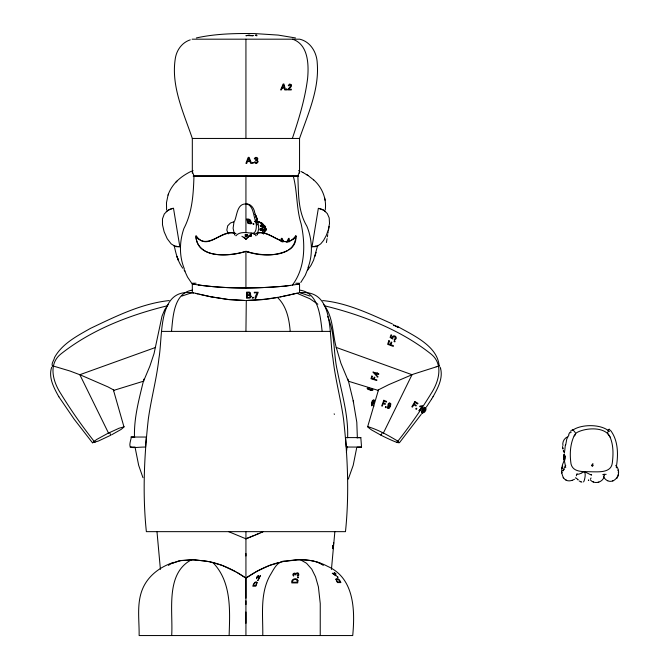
<?xml version="1.0" encoding="UTF-8"?>
<svg xmlns="http://www.w3.org/2000/svg" width="669" height="669" viewBox="0 0 669 669"><rect width="100%" height="100%" fill="white"/><g stroke="black" fill="none" stroke-linecap="round" stroke-linejoin="round"><path stroke-width="1" d="M245.933 635.55L245.933 611.993M245.933 598.161L245.933 531.922M208.377 561.5C221.949 564.042 234.61 570.281 245.899 578.1L245.933 623.307M564.561 459.829L564.703 458.349M564.954 456.743L564.937 457.328L564.954 456.618M604.099 474.062C605.395 481.354 595.251 485.36 590.535 480.141M564.469 459.77L564.477 459.143M604.099 475.074L604.107 474.371M264.247 229.158L264.414 230.864L264.949 230.086L265.116 231.24L263.703 231.24L263.611 229.333M264.907 229.183L265.183 230.454L266.58 229.935L266.153 228.622M320.234 635.55L320.25 603.53L318.402 586.838L315.534 576.795L311.754 569.177L306.569 563.29L300.498 559.777L304.52 559.886M264.514 227.025L263.879 225.16L262.139 223.145L257.833 221.506L260.601 222.81L262.432 225.687L263.034 229.475L262.223 233.18M229.124 635.55C229.927 610.605 231.75 581.829 212.801 562.462M347.612 437.835C348.499 415.148 341.734 393.255 337.427 371.228C333.179 353.14 335.37 333.572 327.618 316.378M357.355 437.835L356.803 422.223L353.19 400.806M264.514 226.85L264.748 226.314M565.69 444.977L566.785 439.015L568.976 434.883M255.934 235.797L255.299 234.635L253.417 233.657M581.888 472.883C587.507 468.4 584.497 481.588 583.51 481.923M251.159 234.928L250.507 235.229M615.748 465.34C624.503 474.421 610.998 488.788 603.43 476.78M333.221 546.765L333.103 548.513M618.424 474.137L618.332 475.283M564 458.809C564.837 442.485 564.034 472.908 564.218 455.857L564.026 459.494L563.833 455.556M333.195 547.1L333.17 547.811M333.137 547.367L333.154 547.142M591.547 475.182L591.58 474.572L590.961 474.831M145.775 443.915L145.574 447.034C129.903 447.168 127.729 450.864 131.442 437.041L146.302 437.041L145.817 443.288M264.347 226.398L264.038 225.746L264.163 227.217M333.162 547.016L333.296 545.77M564.653 451.399L565.355 445.019M325.251 209.941C326.798 198.735 322.098 187.261 313.644 179.886M564.636 455.932L564.669 456.743L564.72 455.505M333.254 545.779L333.379 544.867M332.819 547.543L332.995 545.536M332.844 547.627L333.011 545.745M332.953 548.63L333.028 547.786M331.439 569.47L334.876 531.462M347.094 446.507L346.383 452.545M171.515 331.398C173.012 316.788 173.664 293.156 192.145 290.145M295.347 574.755C292.378 570.565 294.853 578.3 293.055 575.457C291.943 573.659 295.029 572.321 295.757 573.676C299.06 570.189 299.946 577.506 297.17 575.491C300.431 573.366 295.832 573.258 295.33 574.855M255.801 159.858L255.717 160.51L257.264 160.986L257.222 162.308L256.127 162.86L254.998 161.672L254.32 162.132L255.207 163.253L256.695 163.42L258.209 161.681L257.08 160.1L257.916 158.821L256.955 157.466L255.491 157.407L254.479 158.361L254.329 158.871L255.073 159.005L255.725 158.001L256.904 158.219L257.005 159.398L255.918 159.866M193.977 175.955C193.374 193.977 192.446 212.031 183.933 228.438C179.426 241.35 179.033 256.076 184.343 268.813M333.497 543.429L333.605 542.76M356.61 448.238L353.199 465.315L348.306 479.071M260.433 228.923L260.408 229.835L261.211 229.835L261.186 229.024M593.043 464.002L592.734 463.533M564.837 458.206C565.096 455.949 564.502 459.754 564.812 458.349M564.711 458.942L564.929 460.055L564.393 459.72M563.9 461.51C559.159 469.73 561.818 486.003 574.504 479.28M326.405 242.571L327.066 238.641M327.367 236.859L327.735 234.668M328.011 233.038L328.153 232.202M328.362 230.947L329.106 226.507M562.169 468.559L562.311 467.74M562.37 467.414L562.261 467.991L562.646 466.025L562.478 466.82M393.665 325.669L393.757 325.201L395.438 326.004M324.005 210.367L318.36 208.268L312.03 246.71L315.216 246.694L315.676 246.1M380.243 434.791L371.412 429.849L367.607 426.914L378.495 389.818L388.84 384.616L413.475 374.122L436.004 366.947M265.568 226.699C265.384 227.945 264.69 224.96 264.322 226.54M264.305 226.457L264.364 227.151M324.189 210.492L327.333 213.628L329.198 217.893L329.516 223.513L328.37 229.634L326.321 235.363L323.537 240.497L320.727 243.859L317.524 246.016L313.594 260.141L310.943 265.493L307.648 270.084M281.373 241.191L281.783 238.967L282.962 241.844L281.983 241.844M143.885 379.114C139.361 398.114 133.892 417.247 134.486 436.966M143.802 380.97L143.358 381.614L149.823 366.261L154.071 353.508L162.007 316.169L164.733 309.663L168.245 304.479M280.679 241.308L281.373 238.34L282.101 238.34L283.631 241.735M261.579 228.773L261.52 229.835L262.432 229.835L262.415 229.066M576.946 473.995L576.318 475.818M316.111 252.355L314.948 256.378M618.24 475.701L618.097 476.219M433.027 396.759C437.668 388.388 443.045 378.687 440.67 368.77M234.025 221.774L233.105 228.221L234.317 233.907M234.568 221.071C237.144 215.234 237.002 203.777 245.757 203.953C250.783 203.426 254.069 208.159 254.772 212.725M616.249 467.347C618.39 455.037 618.415 440.453 610.354 430.15M168.086 194.913L166.481 202.657L166.598 209.89M588.36 480.401L588.494 479.974M51.697 367.189C48.151 377.458 53.98 388.012 58.839 396.759M588.419 480.484L588.812 480.183M370.091 389.207L370.685 389.918L372.156 390.102L371.705 388.756L373.043 389.968L370.969 390.395L367.783 389.241L367.105 388.296L368.912 387.953L367.733 388.706L370.166 389.082M373.603 405.431L373.762 406.493M380.628 434.984C380.92 435.293 405.732 447.511 397.102 440.687C387.869 435.201 378.286 429.774 367.958 426.705M168.504 193.767C172.644 183.164 181.249 176.164 191.393 171.231M308.484 267.307L305.273 275.293L300.791 282.46M168.036 195.064L168.555 193.617M396.901 326.104C412.873 335.177 437.668 345.806 439.182 366.119M297.839 175.847L299.52 171.665L298.75 170.444M389.751 406.367L388.497 406.518L387.869 405.364L388.338 403.633L389.517 402.763L390.855 403.8L390.412 406.434L389.049 408.475L387.393 408.232L387.234 406.71L388.488 408.073L389.893 406.242M308.058 267.575C313.05 254.337 312.231 239.226 306.879 226.222C297.722 210.76 298.6 193.132 297.847 175.947M288.857 249.855C293.75 247.137 296.518 241.484 295.882 235.956L295.154 237.829L293.415 239.276M292.361 138.45C298.901 118.89 305.056 98.953 307.606 78.44C308.894 64.625 308.367 44.388 292.537 39.187M258.895 578.994L260.425 575.415L258.936 578.075L258.435 575.465L256.837 576.829L256.545 578.735L257.983 576.101L258.677 578.919M299.545 173.146L299.545 138.45C307.924 114.248 319.381 89.345 317.248 63.112C316.83 52.508 310.6 41.762 299.745 39.187L192.112 39.187M247.722 235.956L245.205 236.333L245.205 234.426L247.589 234.836M591.045 477.959L590.393 479.18M381.062 435.21L382.158 432.835M227.661 226.089L226.816 230.044L228.288 233.899M573.701 436.807C570.005 445.303 569.662 455.054 571.058 464.102C573.433 473.309 585.074 471.302 592.299 471.812C599.499 471.862 611.106 472.715 612.286 463.065C613.414 454.376 613.515 445.069 609.994 436.874C604.876 426.128 585.041 427.775 576.561 432.718C570.256 439.583 577.447 434.883 574.989 432.233C574.629 431.614 571.326 427.976 572.43 430.443M383.37 433.06L412.029 374.707L336.231 347.428C332.317 333.137 333.396 316.521 323.612 304.479M287.269 242.186L288.607 239.51L288.874 242.186M257.289 234.426L258.736 228.773L258.033 221.757M286.65 242.186L288.607 238.34L289.125 238.34L289.409 241.225M257.205 234.585L256.871 235.17M568.734 434.29L569.863 432.333M426.429 406.978L431.513 399.234M425.091 408.65C424.305 409.93 425.676 407.287 425.425 409.211C424.874 410.365 424.322 412.121 422.875 412.338C420.199 411.226 425.827 405.941 424.974 408.884M423.184 411.418L422.883 411.845L424.171 410.013M431.446 399.368L433.102 396.633M424.146 410.105L423.402 411.109M378.495 389.818L377.86 390.52L378.286 390.729M422.189 412.907L422.841 411.953M570.69 432.81L571.142 432.107M423.745 410.624L424.004 410.239M227.953 225.57L230.454 223.011L233.824 221.799M422.198 412.965L422.448 412.514L421.905 413.275L425.685 407.939M424.84 409.077L424.447 409.595L424.756 409.152M247.522 235.103L247.764 235.781M422.791 412.029C419.915 413.726 422.917 405.322 425.727 407.714C426.906 409.637 424.606 413.392 422.323 412.806M423.41 411.075L422.875 411.845M423.293 411.251L423.87 410.423M563.223 470.391C562.06 472.791 564.134 467.28 565.765 465.298M421.253 414.303L399.401 442.769M617.32 477.791L617.01 478.218M263.377 233.924L264.882 230.37L264.472 226.548M263.653 233.79C266.354 232.561 264.113 223.839 263.803 227.059M288.356 285.671L292.353 285.111C305.482 267.851 305.49 244.26 301.15 223.923C296.242 208.268 297.471 191.551 293.198 175.838M251.502 235.12L251.31 236.249L249.562 235.914L251.218 235.981L250.691 235.404M235.923 235.797C239.385 231.257 247.137 232.595 252.255 233.314C256.779 233.657 256.762 225.244 255.901 221.782C253.15 215.962 253.952 206.554 247.104 204.003M570.59 431.288L571.351 430.334M246.426 251.444C261.638 256.327 295.238 259.137 295.882 235.956C283.949 252.188 270.611 228.338 256.478 233.364M396.792 442.309L397.654 441.297M397.838 441.197C409.829 426.036 420.96 410.13 431.053 393.648C438.688 382.016 443.923 364.438 431.137 354.118C400.514 329.75 362.447 315.116 324.682 305.825M295.882 235.956C283.924 252.163 269.866 227.769 255.583 233.632M286.156 561.023C277.183 560.338 273.73 569.553 269.783 575.875C259.856 594.139 263.059 615.647 262.775 635.55M176.992 181.056L175.83 182.244M563.449 470.115L564.393 469.253M572.605 430.251C581.135 424.037 601.071 423.903 609.033 431.204M167.668 210.492L164.281 214.005L162.475 218.897L162.483 224.801L164.156 231.8L167.217 238.699L171.139 243.859L175.144 246.326L179.827 246.71L173.497 208.268L169.734 209.322M166.247 211.647L169.558 209.405M248.057 237.102L245.933 239.092L241.894 236.282M249.495 236.232L245.933 239.092L243.8 237.102M111.673 434.766L121.106 429.439L124.233 426.805L119.057 428.235L107.617 433.495L96.604 439.516L92.464 442.769L98.435 441.022L110.803 435.21L109.699 432.835M264.899 227.184L264.891 226.365M168.688 565.012L169.5 564.477M237.177 572.555L245.933 578.1L257.256 571.117L269.423 565.489M245.933 578.1C256.01 571.159 267.115 565.422 279.048 562.462M168.563 565.129L169.566 564.46M167.86 210.367L172.301 208.477M169.709 564.352L170.846 563.699M170.645 563.833L178.481 561.04M581.537 473.067L578.836 474.17L576.996 474.07M192.99 170.495L192.346 171.665L193.993 175.847M171.08 563.574L180.488 560.655L193.575 559.819M318.176 245.707L315.576 246.627M287.486 250.632C274.524 256.461 259.146 256.118 245.933 251.268C230.746 256.587 196.485 259.296 195.984 235.956C208.377 252.263 220.946 228.271 235.379 233.364M263.21 531.671L260.55 532.825M262.482 531.989L245.933 538.796L228.656 531.671M317.524 246.016L312.03 246.71M259.246 533.394L255.407 535.008M190.264 39.856C182.027 42.465 176.516 50.192 175.303 58.563C170.863 86.217 183.699 112.952 192.321 138.45L192.321 173.146M567.412 436.949C564.168 438.304 562.203 442.117 562.922 445.554M254.161 535.526L245.933 538.796M436.18 366.88L439.533 365.742M181.859 296.074L192.321 292.57L192.321 283.999L193.032 283.965M191.501 559.777C165.017 573.584 173.221 611.265 171.682 635.55M298.842 284.133L299.545 283.999L299.545 292.57L309.998 296.074M155.626 347.428L79.837 374.707L108.495 433.06M246.961 235.17L245.648 235.229L245.648 234.652L246.936 234.702M52.333 365.742L69.91 370.994L80.615 375.025L107.977 386.899L113.37 389.818L114.006 390.52L113.446 390.738M269.866 565.322L283.238 561.55L297.571 559.836M173.907 562.345C161.196 566.292 149.413 574.654 143.509 586.838C136.175 601.975 139.378 619.369 139.127 635.55L352.722 635.55C355.063 610.613 354.562 578.242 327.685 566.384C317.507 560.856 305.725 558.933 294.268 560.045M143.459 381.213L113.922 390.328M296.869 284.425L299.545 283.999L298.826 283.965M572.388 480.359L571.928 480.493M592.617 465.448C589.958 466.084 594.841 465.875 591.923 465.783L592.968 465.473L591.973 465.014C594.866 464.997 590.058 464.654 592.609 465.34M247.664 35.465L249.704 35.465M577.581 479.472L577.171 478.929L578.033 479.656M612.645 480.927L613.122 480.802M598.27 482.299L598.814 482.157M298.943 292.721L293.699 293.984M299.453 284.032L298.516 283.965M295.347 293.591L283.012 296.359M293.097 294.126L288.916 295.088M288.13 295.263L285.63 295.807M196.36 37.949C215.418 33.709 235.103 33.325 254.554 33.567L278.229 35.089L295.506 37.949M172.368 208.46L173.187 208.31M283.84 296.183L284.743 295.991M283.564 296.242L281.298 296.702M281.582 296.643L280.11 296.936M280.704 296.819L275.084 297.864M179.008 560.94L181.107 560.563M277.677 297.396L261.855 299.704L246.376 300.54M167.183 305.825C129.418 315.116 91.352 329.75 60.72 354.118C47.934 364.438 53.177 382.016 60.804 393.648C70.906 410.13 82.028 426.036 94.02 441.197M273.462 298.131L274.282 297.998M272.643 298.274L267.516 299.035M297.178 284.375L292.353 285.111M286.834 560.915L293.758 560.087M181.525 560.488L191.334 559.777M289.71 285.487L290.145 285.429M289.267 285.546L286.432 285.922M287.887 285.738L285.42 286.048M179.827 246.71L176.767 246.71L173.689 245.707M266.638 299.152L246.652 300.532M284.375 286.165L285.931 285.981M606.173 474.296L602.769 474.639M199.053 285.044C227.452 288.949 256.394 288.59 284.902 286.106M283.84 286.232C256.704 288.515 229.216 288.791 202.147 285.487M194.194 284.308L192.329 284.007L192.781 283.965M169.182 300.565C141.259 303.559 115.57 316.479 90.524 328.354C77.211 335.905 62.184 343.623 54.515 357.53C54.49 359.688 50.25 364.597 52.96 366.278M361.544 447.084L346.283 447.034L345.605 437.585L360.817 437.61L361.544 447.084L357.07 447.193M360.85 437.618L356.569 437.693M300.398 292.713C334.926 289.393 328.554 335.47 332.936 358.266C335.169 378.805 340.755 398.783 343.557 419.237C347.696 456.467 349.369 494.341 345.48 531.654L146.36 531.654C142.472 494.332 144.161 456.467 148.301 419.237C151.11 398.783 156.697 378.805 158.929 358.266C163.035 334.985 157.407 286.859 193.458 293.089M246.66 236.107L245.648 236.107L245.648 235.455L247.154 235.563M298.274 559.819L300.481 559.777M246.568 238.616L245.189 238.607M193.349 175.847L298.307 175.847M246.292 300.54L245.933 331.506M192.321 138.45L299.545 138.45M193.216 176.206L298.65 176.206M192.321 283.23L196.084 283.23M295.782 283.23L299.545 283.23M161.756 331.398L330.101 331.398M134.82 437.041L130.89 437.041M135.063 447.043L130.054 447.034M191.886 559.777L205.015 560.915M194.286 559.836L195.089 559.878M257.523 221.757L260.417 222.468M195.565 559.903L209.539 561.734L221.983 565.322M305.014 559.92L310.307 560.488M585.091 471.963L590.643 474.739M322.684 300.565C347.311 302.923 370.057 314.004 392.36 323.913M201.712 285.429L198.191 284.91M193.742 284.241L194.712 284.384M198.618 284.977L194.445 284.342M193.174 284.158L192.363 284.016M205.692 561.023L207.708 561.375M310.767 560.563L312.866 560.94M250.934 233.029L253.233 233.598M212.349 297.053L228.957 299.595L245.214 300.532L227.912 299.478L211.153 296.819M212.048 296.994L210.568 296.702M209.414 296.467L210.86 296.76M210.275 296.643L199.395 294.276M208.569 296.3L209.129 296.409M208.293 296.242L192.388 292.587M300.038 290.145C318.728 292.98 320.326 316.512 322.149 331.398M313.351 561.04L316.437 561.843M319.565 208.477L322.801 209.648L325.619 211.647M198.158 293.984L195.54 293.357M236.015 233.665C222.493 228.355 207.064 251.469 195.984 235.956L198.158 238.925M581.846 482.132L579.145 480.961M377.935 390.328L348.398 381.213L340.931 363.284L336.231 347.428M316.78 561.952L319.247 562.872M333.672 542.676L333.137 548.689M250.106 252.673L246.209 251.36C230.755 255.926 198.944 259.58 195.942 237.47M296.894 293.223L309.814 298.717L317.875 304.194M317.926 562.345L323.127 565.012M607.761 480.718L607.678 480.693M222.417 565.489L235.814 571.794M253.668 233.749L254.596 234.167M592.918 481.764L593.445 481.973M580.391 481.638L580.918 481.847M319.506 562.98L321.22 563.833M565.681 479.757L566.183 479.999M393.138 324.774L398.557 327.492L396.081 326.313M302.773 172.376L308.008 175.479L313.711 179.944M260.567 222.543L262.424 223.789M300.983 171.473L302.848 172.418M264.573 227.41L265.643 227.05L265.25 226.147M563.733 459.31L563.766 454.845L563.984 458.156M308.008 175.479L306.327 174.4M322.291 564.46L323.303 565.129M251.118 234.777C249.412 235.003 249.637 234.008 251.577 234.819M576.327 478.21L576.377 478.318M575.44 477.75L576.034 478.251M577.598 479.573L577.966 479.882M262.566 223.923L263.026 224.399M277.451 297.437C286.667 306.159 289.234 319.28 290.195 331.414M92.498 442.811L74.167 419.204L58.763 396.633M183.975 269.774L185.112 271.087M94.212 441.297L95.065 442.309M563.95 451.433L564.419 452.311L564.017 451.516M563.44 450.873L564 451.818L563.85 451.416M563.106 477.599L563.457 478.026M609.141 431.346L608.037 430.1L609.308 429.122L607.427 433.052L610.136 437.175M191.869 283.472L187.546 277.1L184.326 270.075M263.31 224.734C264.314 225.294 263.544 226.682 263.285 226.967L262.959 225.821L263.16 227.251L263.895 227.192M182.779 268.269C177.854 261.654 175.855 253.442 174.191 245.506M264.707 229.283L264.949 230.086M334.166 413.81L334.383 414.429M234.995 235.179L234.484 234.25M564.82 455.497L564.945 456.266M564.293 452.11L563.733 451.174L563.908 451.659M254.939 213.286L255.767 215.945M255.675 215.736L255.918 216.338M256.453 217.851L255.073 214.197L257.389 219.541L256.645 218.035L256.988 218.822M256.143 216.321L256.419 216.898M563.557 451.249L563.214 450.856M255.959 216.338L256.511 217.81M265.543 229.149L265.752 229.927L265.141 229.559M142.965 477.683L138.667 465.315L135.255 448.238M255.65 215.477L255.759 215.769M266.153 228.999L266.337 229.701L265.769 229.241M264.071 229.81L264.247 230.864L263.695 229.91M256.553 217.191L256.888 218.353M565.723 467.614L564.586 461.643M440.16 367.189L440.645 368.694M113.37 389.818L123.907 426.705M257.105 220.444L255.759 216.028M257.197 220.762L257.732 222.543M562.57 446.482L563.022 449.1M616.442 467.28L616.575 467.807M353.642 402.596L347.989 379.223M617.888 470.081L618.047 470.784M325.075 200.215L324.515 197.48M562.729 447.795L562.897 448.623M176.181 246.1L176.29 246.627M618.357 472.782L618.273 472.088M157.014 531.989L160.409 569.361M196.686 237.453L196.694 238.992M245.933 600.862L245.933 604.542M245.933 39.187L245.933 138.45M245.933 175.796L245.933 232.611M245.933 237.788L245.933 239.335M245.933 251.586L245.933 287.829M245.933 553.539L245.933 555.989M372.19 401.124C369.121 414.437 377.943 394.802 372.19 401.074M297.262 580.734L297.086 582.247L292.562 582.247C291.692 579.429 296.676 578.233 297.262 580.734M257.105 582.64L255.817 586.211L252.832 586.211C252.765 584.815 255.893 579.739 257.105 582.674M251.711 223.02L250.908 223.806L247.89 223.454L246.769 218.98C251.118 218.688 250.432 221.121 251.711 223.02M250.281 296.459L249.646 297.404L247.346 297.496L247.346 295.422L249.662 295.539L250.281 296.459M260.09 229.116L260.107 230.186L262.741 230.186C263.352 227.535 260.517 227.995 260.09 229.082M373.795 400.84C372.817 404.427 372.248 398.381 373.795 400.882M251.109 296.459L250.064 298.039L246.552 298.207L246.552 292.169C252.69 291.333 249.478 294.159 251.109 296.459M335.863 579.237L337.427 582.582L340.881 582.582C339.969 579.923 337.385 577.23 335.863 579.187M390.403 404.327C388.706 409.512 387.928 401.149 390.403 404.327M250.95 222.819L250.273 221.916L248.09 221.489L248.475 223.028L250.95 222.886M250.03 293.808L249.453 294.628L247.346 294.711L247.346 292.888L249.504 292.98L250.03 293.85M392.268 337.368L392.36 338.021L390.939 337.168L391.674 335.06L391.014 334.809L390.102 337.435L392.82 339.041C391.164 336.331 397.235 335.863 394.919 338.899C392.402 340.153 397.202 339.752 396.199 337.444C395.839 335.537 392.477 335.069 392.268 337.293M297.964 580.675L297.697 582.916L291.776 582.916C290.388 579.019 297.279 576.921 297.964 580.675M290.948 85.481L287.795 89.897L291.249 89.93L291.308 89.228L288.74 89.228L291.324 86.485L291.349 84.553L289.426 84.06L288.264 85.674L288.916 85.749L289.928 84.562L290.948 85.481M256.628 583.109L255.775 585.492L253.492 585.492C253.476 584.355 255.675 581.135 256.628 583.109M255.148 298.123L255.909 298.207L258.209 292.253L254.304 292.253L254.304 292.963C259.881 291.475 254.529 295.547 255.148 298.123M371.579 403.792C373.302 407.162 373.135 399.176 371.579 403.792M250.231 220.812L247.956 220.962L247.622 219.616L249.646 219.992L250.231 220.812M336.44 579.672L337.469 581.921L340.103 581.921L338.363 579.471L336.448 579.597M561.734 472.189L561.701 472.883L561.734 472.189M286.273 89.102L286.207 89.93L286.934 89.93L287.001 89.102L286.273 89.102M297.646 577.046L297.554 577.748L298.382 577.748L298.474 577.046L297.646 577.046M248.651 157.968L247.664 160.886L249.704 160.886L248.651 157.968M283.464 84.603L282.368 87.488L284.141 87.488L283.464 84.603M371.805 376.095L370.969 378.721L376.739 380.502L376.906 379.984L374.28 379.172L374.866 377.349L374.18 377.14L373.603 378.963L371.813 378.411L372.482 376.304L371.805 376.095M373.076 372.098L376.129 375.418L376.772 375.618L377.308 373.929L378.696 374.356L378.846 373.879L377.458 373.453L377.625 372.926L376.982 372.725L376.814 373.252L373.076 372.098M376.664 373.728L376.271 374.949L374.063 372.926L376.664 373.728M377.174 376.338L377.007 376.881L377.809 377.132L377.985 376.588L377.174 376.338M388.865 340.73L387.619 344.301L393.263 346.417L393.506 345.722L390.947 344.761L391.808 342.277L391.139 342.026L390.278 344.51L388.53 343.849L389.534 340.981L388.865 340.73M394.325 340.805L394.066 341.55L394.861 341.842L395.111 341.106L394.325 340.805M247.43 161.538L246.769 163.37L245.916 163.37L248.241 157.332L249.102 157.332L251.569 163.37L250.658 163.37L249.955 161.538L247.43 161.538M383.805 400.279L381.715 405.941L382.267 406.167L383.22 403.599L385.177 404.411L385.428 403.742L383.462 402.93L384.115 401.183L386.381 402.111L386.623 401.442L383.805 400.279M385.628 406.643L385.336 407.438L385.921 407.672L386.214 406.886L385.628 406.643M282.117 88.132L281.39 89.93L280.654 89.93L283.163 83.976L283.907 83.976L285.554 89.93L284.76 89.93L284.3 88.132L282.117 88.132M255.801 220.277L254.638 221.698L255.809 221.23L256.687 224.734L257.356 224.826L255.801 220.277M258.1 579.881L257.782 580.642L258.1 579.881M414.897 401.592L411.82 406.777L412.422 407.12L413.827 404.762L415.976 405.974L416.344 405.364L414.186 404.151L415.14 402.546L417.632 403.942L417.991 403.332L414.897 401.592M416.218 408.291L415.792 409.01L416.427 409.378L416.862 408.65L416.218 408.291M420.007 406.175C418.761 408.951 427.131 402.102 418.811 410.716L419.371 411.034L422.465 405.824L420.007 406.175M247.43 35.541L245.916 35.733L249.102 35.089L251.569 35.733L247.43 35.541M256.57 35.081L257.047 35.733L256.302 35.733C255.801 34.729 254.078 35.549 256.486 35.097M253.166 35.641L252.322 35.733L253.166 35.641M253.166 162.525L252.322 162.525L252.322 163.37L253.166 163.37L253.166 162.525M262.047 225.085L261.755 225.445C257.565 224.098 262.967 228.882 262.056 225.771L262.683 225.771L262.047 225.085M261.755 225.771L260.567 225.771L261.771 226.599L261.755 225.771M248.927 236.065L248.45 236.333L248.927 236.065M253.166 297.362L252.322 297.362L252.322 298.207L253.166 298.207L253.166 297.362M334.492 572.597L334.483 573.266L332.242 573.266L336.415 576.051L335.211 573.885L336.039 573.885L334.492 572.597M334.826 573.885L333.271 573.885L335.696 575.449L334.826 573.885M337.636 576.745L337.151 576.745L338.021 577.447L337.636 576.745M253.702 223.697L252.941 223.588L253.099 224.215L253.86 224.324L253.702 223.697M178.297 260.116L176.959 256.403L178.297 260.116"/></g></svg>
